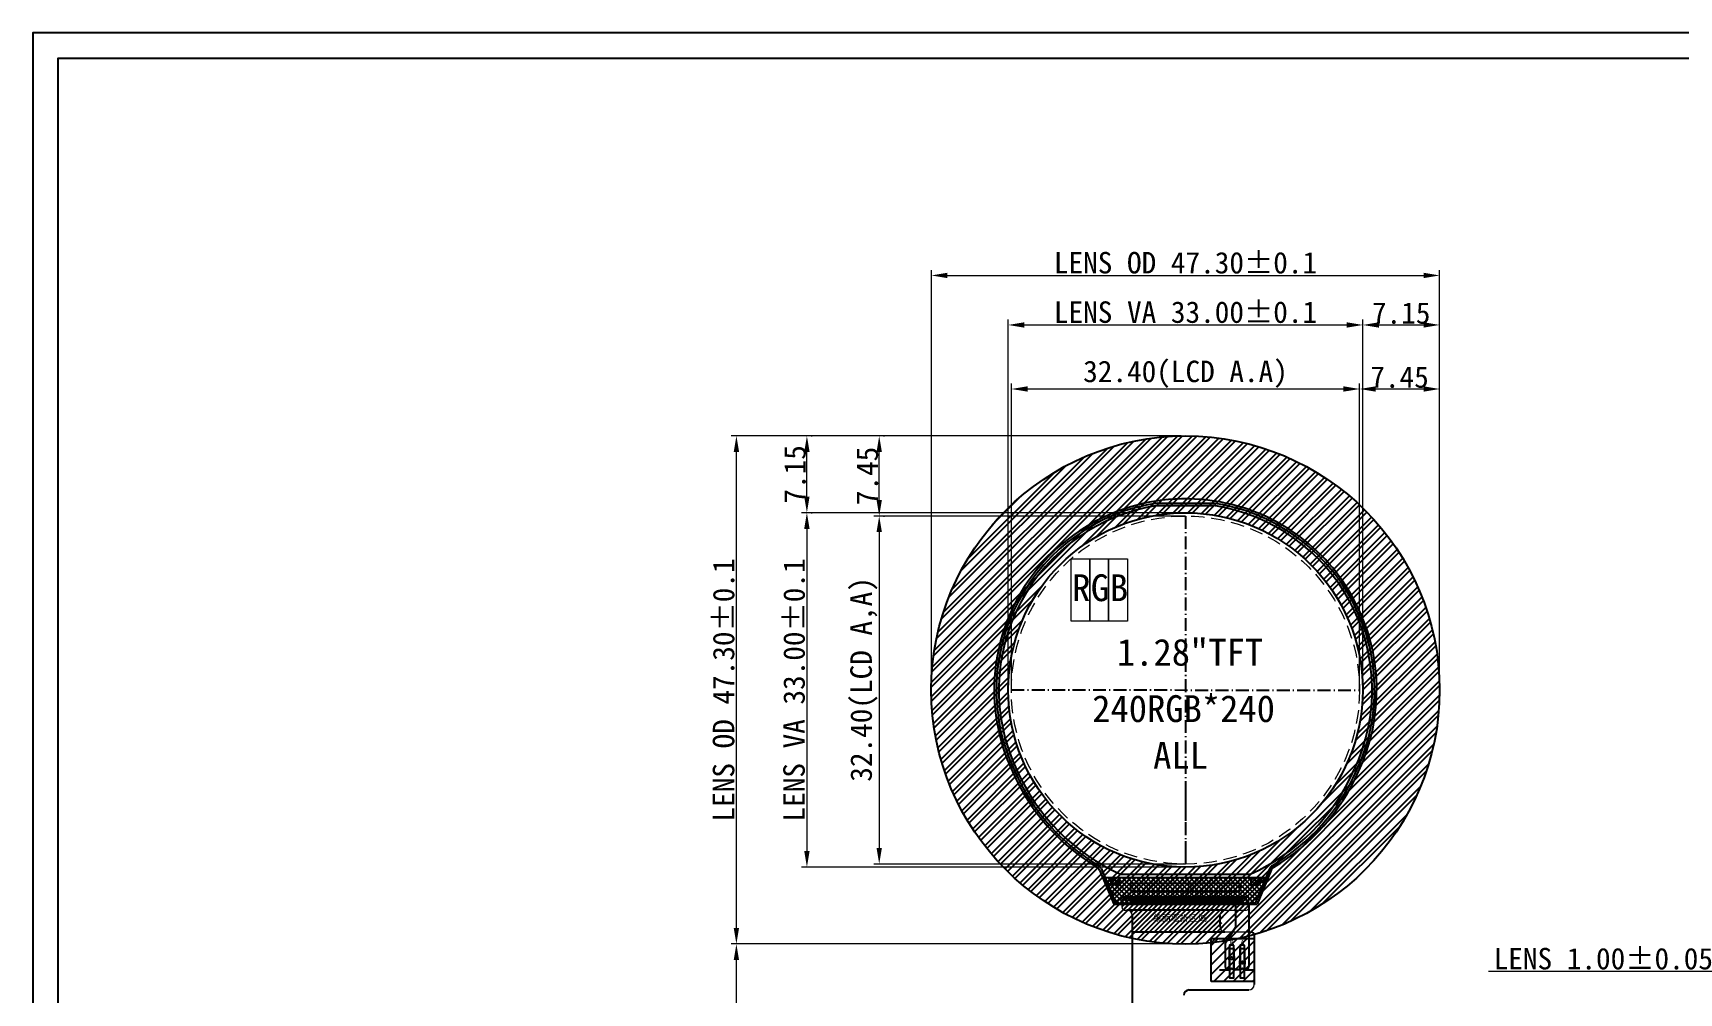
# Model space of a CAD drawing. Header units: millimetres. Extents: x 1006 to 1299, y 435 to 634.
# Drawn here: x 1006.4 to 1159.5, y 544.2 to 633.6 of the extents above; entities that cross this region are included whole.
import ezdxf

# ---------------------------------------------------------------- set-up
doc = ezdxf.new("R2010")
doc.units = ezdxf.units.MM
doc.linetypes.add('ACAD_ISO10W100', pattern=[18, 12, -3, 0, -3])
doc.linetypes.add('DASHED2', pattern=[0.375, 0.25, -0.125])
for name, color, linetype in [('DWG', 7, 'Continuous'), ('FPC', 33, 'Continuous'), ('FPC-LED', 30, 'Continuous'), ('FPC-O正面白油层', 7, 'Continuous'), ('FPC1', 30, 'Continuous'), ('FRAME', 154, 'Continuous')]:
    doc.layers.add(name, color=color, linetype=linetype)
doc.layers.add('LCD_MAIN', color=2, linetype='Continuous', lineweight=9)
doc.styles.get("Standard").update_dxf_attribs({"font": 'txt', "bigfont": 'gbcbig.shx'})
doc.styles.add('宋体', font='')
doc.styles.add('工程', font='gbenor.shx', dxfattribs={"width": 1.25, "bigfont": 'gbcbig.shx'})
doc.styles.get('宋体').set_extended_font_data('SimSun')
doc.dimstyles.new('标准', dxfattribs={"dimtxt": 2, "dimasz": 1.8, "dimexe": 0.5, "dimexo": 0.4, "dimgap": 0.1, "dimtad": 1, "dimzin": 1, "dimdsep": 46, "dimtxsty": '工程', "dimblk": 'CLOSEDBLANK', "dimcen": 0.09, "dimclrd": 3, "dimclre": 3, "dimclrt": 3, "dimadec": 0, "dimazin": 0, "dimtfac": 1, "dimtofl": 0, "dimtmove": 0, "dimatfit": 3, "dimldrblk": 'CLOSEDBLANK', "dimfxl": 1, "dimtolj": 1, "dimlwd": 0, "dimlwe": 0, "dimarcsym": 0})
pattern_1 = [(45, (11.34007, 9.5764), (-0.2245064, 0.2245064), [])]

# ---------------------------------------------------------------- blocks, each defined once
blk = doc.blocks.new('*D110')
at = {"color": 3, "lineweight": 0, "transparency": 16777216}
for p, q in [((1113.61, 588.66), (1084.61, 588.66)), ((1085.11, 587.16), (1085.11, 557.76)), ((1113.61, 556.26), (1084.61, 556.26))]:
    blk.add_line(p, q, dxfattribs=at)
at = {"color": 3, "transparency": 16777216}
for points in [[(1084.86, 587.16), (1085.36, 587.16), (1085.11, 588.66)], [(1084.86, 557.76), (1085.36, 557.76), (1085.11, 556.26)]]:
    blk.add_solid(points, dxfattribs=at)
at = {"layer": 'Defpoints', "color": 0, "transparency": 16777216}
for p in [(1114.01, 588.66), (1085.11, 556.26), (1114.01, 556.26)]:
    blk.add_point(p, dxfattribs=at)
at = {"color": 3, "transparency": 16777216, "insert": (1083.69, 573.45), "char_height": 2, "attachment_point": 5, "rotation": 90, "style": '宋体'}
blk.add_mtext('\\A1;32.40(LCD A,A)', dxfattribs=at)
blk = doc.blocks.new('_ClosedBlank')
at = {"color": 0, "linetype": 'ByBlock', "lineweight": -2}
for p, q in [((-1, 0.17), (0, 0)), ((-1, 0.17), (-1, -0.17)), ((0, 0), (-1, -0.17))]:
    blk.add_line(p, q, dxfattribs=at)
blk = doc.blocks.new('*D115')
at = {"color": 3, "lineweight": 0, "transparency": 16777216}
for p, q in [((1097.41, 572.46), (1097.41, 600.99)), ((1098.91, 600.49), (1128.31, 600.49)), ((1129.81, 572.46), (1129.81, 600.99))]:
    blk.add_line(p, q, dxfattribs=at)
at = {"color": 3, "transparency": 16777216}
for points in [[(1098.91, 600.74), (1098.91, 600.24), (1097.41, 600.49)], [(1128.31, 600.74), (1128.31, 600.24), (1129.81, 600.49)]]:
    blk.add_solid(points, dxfattribs=at)
at = {"layer": 'Defpoints', "color": 0, "transparency": 16777216}
for p in [(1129.81, 600.49), (1097.41, 572.06), (1129.81, 572.06)]:
    blk.add_point(p, dxfattribs=at)
at = {"color": 3, "transparency": 16777216, "insert": (1113.61, 601.86), "char_height": 2, "attachment_point": 5, "style": '宋体'}
blk.add_mtext('\\A1;32.40(LCD A.A)', dxfattribs=at)
blk = doc.blocks.new('f')
h = blk.add_hatch()
h.set_pattern_fill('ANSI31', color=2, scale=0.2, style=0)
h.set_pattern_definition([(45, (236.8483, 0), (-0.4490128, 0.4490128), [])])
h.paths.add_polyline_path([(485.95, 191.79), (481.95, 191.79), (481.95, 187.79), (485.95, 187.79)])
at = {"color": 2}
for p, q in [((481.95, 191.79), (485.95, 191.79)), ((481.95, 187.79), (481.95, 191.79)), ((485.95, 191.79), (485.95, 187.79)), ((485.95, 187.79), (481.95, 187.79))]:
    blk.add_line(p, q, dxfattribs=at)
blk = doc.blocks.new('*D134')
at = {"color": 3, "lineweight": 0, "transparency": 16777216}
for p, q in [((1097.11, 572.87), (1097.11, 606.95)), ((1130.11, 572.87), (1130.11, 606.95)), ((1098.61, 606.45), (1128.61, 606.45))]:
    blk.add_line(p, q, dxfattribs=at)
at = {"color": 3, "transparency": 16777216}
for points in [[(1098.61, 606.7), (1098.61, 606.2), (1097.11, 606.45)], [(1128.61, 606.7), (1128.61, 606.2), (1130.11, 606.45)]]:
    blk.add_solid(points, dxfattribs=at)
at = {"layer": 'Defpoints', "color": 0, "transparency": 16777216}
for p in [(1130.11, 606.45), (1097.11, 572.47), (1130.11, 572.47)]:
    blk.add_point(p, dxfattribs=at)
at = {"color": 3, "transparency": 16777216, "insert": (1113.61, 607.63), "char_height": 2, "attachment_point": 5, "style": '宋体'}
blk.add_mtext('\\A1;LENS VA 33.00%%P0.1', dxfattribs=at)
blk = doc.blocks.new('*D135')
at = {"color": 3, "lineweight": 0, "transparency": 16777216}
for p, q in [((1089.96, 572.87), (1089.96, 611.56)), ((1137.26, 572.87), (1137.26, 611.56)), ((1091.46, 611.06), (1135.76, 611.06))]:
    blk.add_line(p, q, dxfattribs=at)
at = {"color": 3, "transparency": 16777216}
for points in [[(1091.46, 611.31), (1091.46, 610.81), (1089.96, 611.06)], [(1135.76, 611.31), (1135.76, 610.81), (1137.26, 611.06)]]:
    blk.add_solid(points, dxfattribs=at)
at = {"layer": 'Defpoints', "color": 0, "transparency": 16777216}
for p in [(1137.26, 611.06), (1089.96, 572.47), (1137.26, 572.47)]:
    blk.add_point(p, dxfattribs=at)
at = {"color": 3, "transparency": 16777216, "insert": (1113.61, 612.23), "char_height": 2, "attachment_point": 5, "style": '宋体'}
blk.add_mtext('\\A1;LENS OD 47.30%%P0.1', dxfattribs=at)
blk = doc.blocks.new('*D136')
at = {"color": 3, "lineweight": 0, "transparency": 16777216}
for p, q in [((1113.21, 588.97), (1077.88, 588.97)), ((1078.38, 587.47), (1078.38, 557.47)), ((1113.21, 555.97), (1077.88, 555.97))]:
    blk.add_line(p, q, dxfattribs=at)
at = {"color": 3, "transparency": 16777216}
for points in [[(1078.13, 587.47), (1078.63, 587.47), (1078.38, 588.97)], [(1078.13, 557.47), (1078.63, 557.47), (1078.38, 555.97)]]:
    blk.add_solid(points, dxfattribs=at)
at = {"layer": 'Defpoints', "color": 0, "transparency": 16777216}
for p in [(1113.61, 588.97), (1078.38, 555.97), (1113.61, 555.97)]:
    blk.add_point(p, dxfattribs=at)
at = {"color": 3, "transparency": 16777216, "insert": (1077.2, 572.47), "char_height": 2, "attachment_point": 5, "rotation": 90, "style": '宋体'}
blk.add_mtext('\\A1;LENS VA 33.00%%P0.1', dxfattribs=at)
blk = doc.blocks.new('*D137')
at = {"color": 3, "lineweight": 0, "transparency": 16777216}
for p, q in [((1113.21, 596.12), (1071.32, 596.12)), ((1071.82, 550.32), (1071.82, 594.62)), ((1113.21, 548.82), (1071.32, 548.82))]:
    blk.add_line(p, q, dxfattribs=at)
at = {"color": 3, "transparency": 16777216}
for points in [[(1071.57, 594.62), (1072.07, 594.62), (1071.82, 596.12)], [(1071.57, 550.32), (1072.07, 550.32), (1071.82, 548.82)]]:
    blk.add_solid(points, dxfattribs=at)
at = {"layer": 'Defpoints', "color": 0, "transparency": 16777216}
for p in [(1071.82, 596.12), (1113.61, 596.12), (1113.61, 548.82)]:
    blk.add_point(p, dxfattribs=at)
at = {"color": 3, "transparency": 16777216, "insert": (1070.64, 572.47), "char_height": 2, "attachment_point": 5, "rotation": 90, "style": '宋体'}
blk.add_mtext('\\A1;LENS OD 47.30%%P0.1', dxfattribs=at)
blk = doc.blocks.new('*D138')
at = {"color": 3, "lineweight": 0, "transparency": 16777216}
for p, q in [((1129.81, 600.89), (1129.81, 600.99)), ((1131.31, 600.49), (1135.76, 600.49)), ((1137.26, 600.89), (1137.26, 600.99))]:
    blk.add_line(p, q, dxfattribs=at)
at = {"color": 3, "transparency": 16777216}
for points in [[(1131.31, 600.74), (1131.31, 600.24), (1129.81, 600.49)], [(1135.76, 600.74), (1135.76, 600.24), (1137.26, 600.49)]]:
    blk.add_solid(points, dxfattribs=at)
at = {"layer": 'Defpoints', "color": 0, "transparency": 16777216}
for p in [(1129.81, 600.49), (1137.26, 600.49), (1137.26, 600.49)]:
    blk.add_point(p, dxfattribs=at)
at = {"color": 3, "transparency": 16777216, "insert": (1133.53, 601.59), "char_height": 2, "attachment_point": 5, "style": '宋体'}
blk.add_mtext('\\A1;7.45', dxfattribs=at)
blk = doc.blocks.new('*D139')
at = {"color": 3, "lineweight": 0, "transparency": 16777216}
for p, q in [((1130.11, 606.85), (1130.11, 606.95)), ((1137.26, 606.85), (1137.26, 606.95)), ((1131.61, 606.45), (1135.76, 606.45))]:
    blk.add_line(p, q, dxfattribs=at)
at = {"color": 3, "transparency": 16777216}
for points in [[(1131.61, 606.7), (1131.61, 606.2), (1130.11, 606.45)], [(1135.76, 606.7), (1135.76, 606.2), (1137.26, 606.45)]]:
    blk.add_solid(points, dxfattribs=at)
at = {"layer": 'Defpoints', "color": 0, "transparency": 16777216}
for p in [(1130.11, 606.45), (1137.26, 606.45), (1137.26, 606.45)]:
    blk.add_point(p, dxfattribs=at)
at = {"color": 3, "transparency": 16777216, "insert": (1133.68, 607.55), "char_height": 2, "attachment_point": 5, "style": '宋体'}
blk.add_mtext('\\A1;7.15', dxfattribs=at)
blk = doc.blocks.new('*D140')
at = {"color": 3, "lineweight": 0, "transparency": 16777216}
for p, q in [((1085.51, 596.12), (1085.61, 596.12)), ((1085.11, 590.16), (1085.11, 594.62)), ((1085.51, 588.66), (1085.61, 588.66))]:
    blk.add_line(p, q, dxfattribs=at)
at = {"color": 3, "transparency": 16777216}
for points in [[(1084.86, 594.62), (1085.36, 594.62), (1085.11, 596.12)], [(1084.86, 590.16), (1085.36, 590.16), (1085.11, 588.66)]]:
    blk.add_solid(points, dxfattribs=at)
at = {"layer": 'Defpoints', "color": 0, "transparency": 16777216}
for p in [(1085.11, 596.12), (1085.11, 596.12), (1085.11, 588.66)]:
    blk.add_point(p, dxfattribs=at)
at = {"color": 3, "transparency": 16777216, "insert": (1084.01, 592.39), "char_height": 2, "attachment_point": 5, "rotation": 90, "style": '宋体'}
blk.add_mtext('\\A1;7.45', dxfattribs=at)
blk = doc.blocks.new('*D141')
at = {"color": 3, "lineweight": 0, "transparency": 16777216}
for p, q in [((1078.78, 596.12), (1078.88, 596.12)), ((1078.38, 590.47), (1078.38, 594.62)), ((1078.78, 588.97), (1078.88, 588.97))]:
    blk.add_line(p, q, dxfattribs=at)
at = {"color": 3, "transparency": 16777216}
for points in [[(1078.13, 594.62), (1078.63, 594.62), (1078.38, 596.12)], [(1078.13, 590.47), (1078.63, 590.47), (1078.38, 588.97)]]:
    blk.add_solid(points, dxfattribs=at)
at = {"layer": 'Defpoints', "color": 0, "transparency": 16777216}
for p in [(1078.38, 596.12), (1078.38, 596.12), (1078.38, 588.97)]:
    blk.add_point(p, dxfattribs=at)
at = {"color": 3, "transparency": 16777216, "insert": (1077.28, 592.54), "char_height": 2, "attachment_point": 5, "rotation": 90, "style": '宋体'}
blk.add_mtext('\\A1;7.15', dxfattribs=at)
blk = doc.blocks.new('*D142')
at = {"color": 3, "lineweight": 0, "transparency": 16777216}
for p, q in [((1166.19, 548.42), (1166.19, 545.76)), ((1167.19, 548.42), (1167.19, 545.76)), ((1164.69, 546.26), (1141.8, 546.26)), ((1168.69, 546.26), (1170.19, 546.26))]:
    blk.add_line(p, q, dxfattribs=at)
at = {"color": 3, "transparency": 16777216}
for points in [[(1164.69, 546.51), (1164.69, 546.01), (1166.19, 546.26)], [(1168.69, 546.51), (1168.69, 546.01), (1167.19, 546.26)]]:
    blk.add_solid(points, dxfattribs=at)
at = {"layer": 'Defpoints', "color": 0, "transparency": 16777216}
for p in [(1166.19, 548.82), (1167.19, 548.82), (1167.19, 546.26)]:
    blk.add_point(p, dxfattribs=at)
at = {"color": 3, "transparency": 16777216, "insert": (1152.49, 547.44), "char_height": 2, "attachment_point": 5, "style": '宋体'}
blk.add_mtext('\\A1;LENS 1.00%%P0.05', dxfattribs=at)
blk = doc.blocks.new('*D147')
at = {"color": 3, "lineweight": 0, "transparency": 16777216}
for p, q in [((1077.7, 548.82), (1071.32, 548.82)), ((1071.82, 505.17), (1071.82, 547.32)), ((1109.6, 503.67), (1071.32, 503.67))]:
    blk.add_line(p, q, dxfattribs=at)
at = {"color": 3, "transparency": 16777216}
for points in [[(1071.57, 547.32), (1072.07, 547.32), (1071.82, 548.82)], [(1071.57, 505.17), (1072.07, 505.17), (1071.82, 503.67)]]:
    blk.add_solid(points, dxfattribs=at)
at = {"layer": 'Defpoints', "color": 0, "transparency": 16777216}
for p in [(1071.82, 548.82), (1078.1, 548.82), (1110, 503.67)]:
    blk.add_point(p, dxfattribs=at)
at = {"color": 3, "transparency": 16777216, "insert": (1070.64, 526.24), "char_height": 2, "attachment_point": 5, "rotation": 90, "style": '宋体'}
blk.add_mtext('\\A1;45.15%%P0.5', dxfattribs=at)

msp = doc.modelspace()

# ---------------------------------------------------------------- hatches: boundary and pattern name
at = {"true_color": 0x000000}
h = msp.add_hatch(dxfattribs=at)
h.set_pattern_fill('ANSI32', color=18, scale=0.1)
h.set_pattern_definition([(45, (329.54815, 30.9981), (-0.6735192, 0.6735192), []), (45, (329.9972, 30.9981), (-0.6735192, 0.6735192), [])])
h.paths.add_polyline_path([(1137.256, 572.466, 1), (1089.956, 572.466, 1)])
h.paths.add_polyline_path([(1097.106, 572.466, -1), (1130.106, 572.466, -1)], flags=16)
h = msp.add_hatch()
h.set_pattern_fill('ANSI37', color=256, scale=0.1, style=0)
h.set_pattern_definition([(45, (9.16814, 27.24123), (-0.2245064, 0.2245064), []), (135, (9.16814, 27.24123), (-0.2245064, -0.2245064), [])])
h.paths.add_polyline_path([(1106.107, 555.013), (1107.106, 552.623), (1120.106, 552.623), (1121.105, 555.013)])
h = msp.add_hatch()
h.set_pattern_fill('JIS_LC_20', color=2, scale=0.01, style=0)
h.set_pattern_definition([(45, (-259.8998, 128.02978), (-0.141421356, 0.141421356), []), (45, (-259.8958, 128.02978), (-0.141421356, 0.141421356), [])])
h.paths.add_polyline_path([(1119.735, 554.313), (1120.435, 554.313), (1120.735, 555.013), (1119.735, 555.013)])
h.paths.add_polyline_path([(1107.477, 555.013), (1106.477, 555.013), (1106.777, 554.313), (1107.477, 554.313)])
h = msp.add_hatch()
h.set_pattern_fill('ANSI31', color=30, scale=0.1, style=0)
h.set_pattern_definition(pattern_1)
edge = h.paths.add_edge_path()
edge.add_line((1107.706, 553.223), (1119.506, 553.223))
edge.add_line((1107.706, 552.223), (1107.706, 553.223))
edge.add_arc((1107.951, 552.216), 0.245, 178.34281, 261.67929)
edge.add_line((1107.916, 551.973), (1108.158, 551.973))
edge.add_line((1117.298, 551.973), (1108.158, 551.973))
edge.add_line((1117.299, 551.973), (1119.296, 551.973))
edge.add_arc((1119.261, 552.216), 0.245, 278.32071, 361.65719)
edge.add_line((1119.506, 552.223), (1119.506, 553.223))
h = msp.add_hatch()
h.set_pattern_fill('ANSI31', color=256, scale=0.1, style=0)
h.set_pattern_definition(pattern_1)
edge = h.paths.add_edge_path()
edge.add_line((1117.298, 551.973), (1108.158, 551.973))
edge.add_arc((1108.158, 551.473), 0.5, 0, 90)
edge.add_line((1108.658, 551.473), (1108.658, 549.937))
edge.add_line((1108.658, 549.937), (1117.263, 549.937))
edge.add_arc((1117.301, 550.438), 0.502, 180.11798, 265.62485)
edge.add_line((1116.799, 551.473), (1116.799, 550.435))
edge.add_arc((1117.299, 551.473), 0.5, 90, 180)
h.paths.add_polyline_path([(1110.369, 550.558), (1115.818, 550.558), (1115.818, 551.716), (1110.369, 551.716)], flags=24)

# ---------------------------------------------------------------- linework, layer by layer
at = {"color": 4}
for p, q in [((1110.96, 589.863), (1116.252, 589.863)), ((1105.75, 555.869), (1107.106, 552.623)), ((1106.107, 555.013), (1121.105, 555.013)), ((1106.107, 555.013), (1107.106, 552.623)), ((1121.463, 555.869), (1120.106, 552.623)), ((1121.105, 555.013), (1120.106, 552.623)), ((1107.106, 552.623), (1120.106, 552.623))]:
    msp.add_line(p, q, dxfattribs=at)
at = {"color": 6}
for p, q in [((1110.98, 589.634), (1116.234, 589.634)), ((1107.571, 555.313), (1119.642, 555.313))]:
    msp.add_line(p, q, dxfattribs=at)
at = {"color": 1, "linetype": 'ACAD_ISO10W100', "ltscale": 0.1}
for p, q in [((1113.606, 588.663), (1113.606, 556.263)), ((1097.406, 572.468), (1129.806, 572.463))]:
    msp.add_line(p, q, dxfattribs=at)
at = {"color": 7}
for p, q in [((1105.619, 555.702), (1106.948, 552.523)), ((1121.593, 555.702), (1120.264, 552.523)), ((1106.948, 552.523), (1120.264, 552.523))]:
    msp.add_line(p, q, dxfattribs=at)
at = {"color": 2}
for p, q in [((1106.477, 555.013), (1106.777, 554.313)), ((1107.477, 554.313), (1107.477, 555.013)), ((1119.735, 554.313), (1119.735, 555.013)), ((1120.735, 555.013), (1120.435, 554.313)), ((1107.477, 554.313), (1106.777, 554.313)), ((1119.735, 554.313), (1120.435, 554.313))]:
    msp.add_line(p, q, dxfattribs=at)
for p, q in [((1107.966, 553.023), (1108.166, 553.023)), ((1107.966, 553.023), (1107.966, 552.923)), ((1108.166, 553.123), (1108.166, 553.023)), ((1108.166, 553.123), (1108.266, 553.123)), ((1108.266, 553.123), (1108.266, 553.023)), ((1108.266, 553.023), (1108.466, 553.023)), ((1108.466, 553.223), (1108.466, 552.723)), ((1108.466, 553.223), (1108.546, 553.223)), ((1108.466, 553.023), (1108.466, 552.923)), ((1108.506, 554.473), (1118.706, 554.473)), ((1108.506, 554.473), (1108.506, 553.723)), ((1108.506, 553.723), (1118.706, 553.723)), ((1108.546, 553.223), (1108.546, 552.723)), ((1108.586, 553.223), (1108.586, 552.723)), ((1108.586, 553.223), (1108.666, 553.223)), ((1108.586, 553.023), (1108.586, 552.923)), ((1108.666, 553.223), (1108.666, 552.723)), ((1108.706, 553.223), (1108.706, 552.723)), ((1108.706, 553.223), (1108.786, 553.223)), ((1108.706, 553.023), (1108.706, 552.923)), ((1108.786, 553.223), (1108.786, 552.723)), ((1108.826, 553.223), (1108.826, 552.723)), ((1108.826, 553.223), (1108.906, 553.223)), ((1108.826, 553.023), (1108.826, 552.923)), ((1108.906, 553.223), (1108.906, 552.723)), ((1108.946, 553.223), (1108.946, 552.723)), ((1108.946, 553.223), (1109.026, 553.223)), ((1108.946, 553.023), (1108.946, 552.923)), ((1109.026, 553.223), (1109.026, 552.723)), ((1109.066, 553.223), (1109.066, 552.723)), ((1109.066, 553.223), (1109.146, 553.223)), ((1109.066, 553.023), (1109.066, 552.923)), ((1109.146, 553.223), (1109.146, 552.723)), ((1109.186, 553.223), (1109.186, 552.723)), ((1109.186, 553.223), (1109.266, 553.223)), ((1109.186, 553.023), (1109.186, 552.923)), ((1109.266, 553.223), (1109.266, 552.723)), ((1109.306, 553.223), (1109.306, 552.723)), ((1109.306, 553.223), (1109.386, 553.223)), ((1109.306, 553.023), (1109.306, 552.923)), ((1109.386, 553.223), (1109.386, 552.723)), ((1109.426, 553.223), (1109.426, 552.723)), ((1109.426, 553.223), (1109.506, 553.223)), ((1109.426, 553.023), (1109.426, 552.923)), ((1109.506, 553.223), (1109.506, 552.723)), ((1109.546, 553.223), (1109.546, 552.723)), ((1109.546, 553.223), (1109.626, 553.223)), ((1109.546, 553.023), (1109.546, 552.923)), ((1109.626, 553.223), (1109.626, 552.723)), ((1109.666, 553.223), (1109.666, 552.723)), ((1109.666, 553.223), (1109.746, 553.223)), ((1109.666, 553.023), (1109.666, 552.923)), ((1109.746, 553.223), (1109.746, 552.723)), ((1109.786, 553.223), (1109.786, 552.723)), ((1109.786, 553.223), (1109.866, 553.223)), ((1109.786, 553.023), (1109.786, 552.923)), ((1109.866, 553.223), (1109.866, 552.723)), ((1109.906, 553.223), (1109.906, 552.723)), ((1109.906, 553.223), (1109.986, 553.223)), ((1109.906, 553.023), (1109.906, 552.923)), ((1109.986, 553.223), (1109.986, 552.723)), ((1110.026, 553.223), (1110.026, 552.723)), ((1110.026, 553.223), (1110.106, 553.223)), ((1110.026, 553.023), (1110.026, 552.923)), ((1110.106, 553.223), (1110.106, 552.723)), ((1110.146, 553.223), (1110.146, 552.723)), ((1110.146, 553.223), (1110.226, 553.223)), ((1110.146, 553.023), (1110.146, 552.923)), ((1110.226, 553.223), (1110.226, 552.723)), ((1110.266, 553.223), (1110.266, 552.723)), ((1110.266, 553.223), (1110.346, 553.223)), ((1110.266, 553.023), (1110.266, 552.923)), ((1110.346, 553.223), (1110.346, 552.723)), ((1110.386, 553.223), (1110.386, 552.723)), ((1110.386, 553.223), (1110.466, 553.223)), ((1110.386, 553.023), (1110.386, 552.923)), ((1110.466, 553.223), (1110.466, 552.723)), ((1110.506, 553.223), (1110.506, 552.723)), ((1110.506, 553.223), (1110.586, 553.223)), ((1110.506, 553.023), (1110.506, 552.923)), ((1110.586, 553.223), (1110.586, 552.723)), ((1110.626, 553.223), (1110.626, 552.723)), ((1110.626, 553.223), (1110.706, 553.223)), ((1110.626, 553.023), (1110.626, 552.923)), ((1110.706, 553.223), (1110.706, 552.723)), ((1110.746, 553.223), (1110.746, 552.723)), ((1110.746, 553.223), (1110.826, 553.223)), ((1110.746, 553.023), (1110.746, 552.923)), ((1110.826, 553.223), (1110.826, 552.723)), ((1110.866, 553.223), (1110.866, 552.723)), ((1110.866, 553.223), (1110.946, 553.223)), ((1110.866, 553.023), (1110.866, 552.923)), ((1110.946, 553.223), (1110.946, 552.723)), ((1110.986, 553.223), (1110.986, 552.723)), ((1110.986, 553.223), (1111.066, 553.223)), ((1110.986, 553.023), (1110.986, 552.923)), ((1111.066, 553.223), (1111.066, 552.723)), ((1111.106, 553.223), (1111.106, 552.723)), ((1111.106, 553.223), (1111.186, 553.223)), ((1111.106, 553.023), (1111.106, 552.923)), ((1111.186, 553.223), (1111.186, 552.723)), ((1111.226, 553.223), (1111.226, 552.723)), ((1111.226, 553.223), (1111.306, 553.223)), ((1111.226, 553.023), (1111.226, 552.923)), ((1111.306, 553.223), (1111.306, 552.723)), ((1111.346, 553.223), (1111.346, 552.723)), ((1111.346, 553.223), (1111.426, 553.223)), ((1111.346, 553.023), (1111.346, 552.923)), ((1111.426, 553.223), (1111.426, 552.723)), ((1111.466, 553.223), (1111.466, 552.723)), ((1111.466, 553.223), (1111.546, 553.223)), ((1111.466, 553.023), (1111.466, 552.923)), ((1111.546, 553.223), (1111.546, 552.723)), ((1111.586, 553.223), (1111.586, 552.723)), ((1111.586, 553.223), (1111.666, 553.223)), ((1111.586, 553.023), (1111.586, 552.923)), ((1111.666, 553.223), (1111.666, 552.723)), ((1111.706, 553.223), (1111.706, 552.723)), ((1111.706, 553.223), (1111.786, 553.223)), ((1111.706, 553.023), (1111.706, 552.923)), ((1111.786, 553.223), (1111.786, 552.723)), ((1111.826, 553.223), (1111.826, 552.723)), ((1111.826, 553.223), (1111.906, 553.223)), ((1111.826, 553.023), (1111.826, 552.923)), ((1111.906, 553.223), (1111.906, 552.723)), ((1111.946, 553.223), (1111.946, 552.723)), ((1111.946, 553.223), (1112.026, 553.223)), ((1111.946, 553.023), (1111.946, 552.923)), ((1112.026, 553.223), (1112.026, 552.723)), ((1112.066, 553.223), (1112.066, 552.723)), ((1112.066, 553.223), (1112.146, 553.223)), ((1112.066, 553.023), (1112.066, 552.923)), ((1112.146, 553.223), (1112.146, 552.723)), ((1112.186, 553.223), (1112.186, 552.723)), ((1112.186, 553.223), (1112.266, 553.223)), ((1112.186, 553.023), (1112.186, 552.923)), ((1112.266, 553.223), (1112.266, 552.723)), ((1112.306, 553.223), (1112.306, 552.723)), ((1112.306, 553.223), (1112.386, 553.223)), ((1112.306, 553.023), (1112.306, 552.923)), ((1112.386, 553.223), (1112.386, 552.723)), ((1112.426, 553.223), (1112.426, 552.723)), ((1112.426, 553.223), (1112.506, 553.223)), ((1112.426, 553.023), (1112.426, 552.923)), ((1112.506, 553.223), (1112.506, 552.723)), ((1112.546, 553.223), (1112.546, 552.723)), ((1112.546, 553.223), (1112.626, 553.223)), ((1112.546, 553.023), (1112.546, 552.923)), ((1112.626, 553.223), (1112.626, 552.723)), ((1112.666, 553.223), (1112.666, 552.723)), ((1112.666, 553.223), (1112.746, 553.223)), ((1112.666, 553.023), (1112.666, 552.923)), ((1112.746, 553.223), (1112.746, 552.723)), ((1112.786, 553.223), (1112.786, 552.723)), ((1112.786, 553.223), (1112.866, 553.223)), ((1112.786, 553.023), (1112.786, 552.923)), ((1112.866, 553.223), (1112.866, 552.723)), ((1112.906, 553.223), (1112.906, 552.723)), ((1112.906, 553.223), (1112.986, 553.223)), ((1112.906, 553.023), (1112.906, 552.923)), ((1112.986, 553.223), (1112.986, 552.723)), ((1113.026, 553.223), (1113.026, 552.723)), ((1113.026, 553.223), (1113.106, 553.223)), ((1113.026, 553.023), (1113.026, 552.923)), ((1113.106, 553.223), (1113.106, 552.723)), ((1113.146, 553.223), (1113.146, 552.723)), ((1113.146, 553.223), (1113.226, 553.223)), ((1113.146, 553.023), (1113.146, 552.923)), ((1113.226, 553.223), (1113.226, 552.723)), ((1113.266, 553.223), (1113.266, 552.723)), ((1113.266, 553.223), (1113.346, 553.223)), ((1113.266, 553.023), (1113.266, 552.923)), ((1113.346, 553.223), (1113.346, 552.723)), ((1113.386, 553.223), (1113.386, 552.723)), ((1113.386, 553.223), (1113.466, 553.223)), ((1113.386, 553.023), (1113.386, 552.923)), ((1113.466, 553.223), (1113.466, 552.723)), ((1113.506, 553.223), (1113.506, 552.723)), ((1113.506, 553.223), (1113.586, 553.223)), ((1113.506, 553.023), (1113.506, 552.923)), ((1113.586, 553.223), (1113.586, 552.723)), ((1113.586, 553.223), (1113.626, 553.223)), ((1113.626, 553.223), (1113.626, 552.723)), ((1113.626, 553.223), (1113.706, 553.223)), ((1113.626, 553.023), (1113.626, 552.923)), ((1113.706, 553.223), (1113.706, 552.723)), ((1113.746, 553.223), (1113.746, 552.723)), ((1113.746, 553.223), (1113.826, 553.223)), ((1113.746, 553.023), (1113.746, 552.923)), ((1113.826, 553.223), (1113.826, 552.723)), ((1113.866, 553.223), (1113.866, 552.723)), ((1113.866, 553.223), (1113.946, 553.223)), ((1113.866, 553.023), (1113.866, 552.923)), ((1113.946, 553.223), (1113.946, 552.723)), ((1113.986, 553.223), (1113.986, 552.723)), ((1113.986, 553.223), (1114.066, 553.223)), ((1113.986, 553.023), (1113.986, 552.923)), ((1114.066, 553.223), (1114.066, 552.723)), ((1114.106, 553.223), (1114.106, 552.723)), ((1114.106, 553.223), (1114.186, 553.223)), ((1114.106, 553.023), (1114.106, 552.923)), ((1114.186, 553.223), (1114.186, 552.723)), ((1114.226, 553.223), (1114.226, 552.723)), ((1114.226, 553.223), (1114.306, 553.223)), ((1114.226, 553.023), (1114.226, 552.923)), ((1114.306, 553.223), (1114.306, 552.723)), ((1114.346, 553.223), (1114.346, 552.723)), ((1114.346, 553.223), (1114.426, 553.223)), ((1114.346, 553.023), (1114.346, 552.923)), ((1114.426, 553.223), (1114.426, 552.723)), ((1114.466, 553.223), (1114.466, 552.723)), ((1114.466, 553.223), (1114.546, 553.223)), ((1114.466, 553.023), (1114.466, 552.923)), ((1114.546, 553.223), (1114.546, 552.723)), ((1114.586, 553.223), (1114.586, 552.723)), ((1114.586, 553.223), (1114.666, 553.223)), ((1114.586, 553.023), (1114.586, 552.923)), ((1114.666, 553.223), (1114.666, 552.723)), ((1114.706, 553.223), (1114.706, 552.723)), ((1114.706, 553.223), (1114.786, 553.223)), ((1114.706, 553.023), (1114.706, 552.923)), ((1114.786, 553.223), (1114.786, 552.723)), ((1114.826, 553.223), (1114.826, 552.723)), ((1114.826, 553.223), (1114.906, 553.223)), ((1114.826, 553.023), (1114.826, 552.923)), ((1114.906, 553.223), (1114.906, 552.723)), ((1114.946, 553.223), (1114.946, 552.723)), ((1114.946, 553.223), (1115.026, 553.223)), ((1114.946, 553.023), (1114.946, 552.923)), ((1115.026, 553.223), (1115.026, 552.723)), ((1115.066, 553.223), (1115.066, 552.723)), ((1115.066, 553.223), (1115.146, 553.223)), ((1115.066, 553.023), (1115.066, 552.923)), ((1115.146, 553.223), (1115.146, 552.723)), ((1115.186, 553.223), (1115.186, 552.723)), ((1115.186, 553.223), (1115.266, 553.223)), ((1115.186, 553.023), (1115.186, 552.923)), ((1115.266, 553.223), (1115.266, 552.723)), ((1115.306, 553.223), (1115.306, 552.723)), ((1115.306, 553.223), (1115.386, 553.223)), ((1115.306, 553.023), (1115.306, 552.923)), ((1115.386, 553.223), (1115.386, 552.723)), ((1115.426, 553.223), (1115.426, 552.723)), ((1115.426, 553.223), (1115.506, 553.223)), ((1115.426, 553.023), (1115.426, 552.923)), ((1115.506, 553.223), (1115.506, 552.723)), ((1115.546, 553.223), (1115.546, 552.723)), ((1115.546, 553.223), (1115.626, 553.223)), ((1115.546, 553.023), (1115.546, 552.923)), ((1115.626, 553.223), (1115.626, 552.723)), ((1115.666, 553.223), (1115.666, 552.723)), ((1115.666, 553.223), (1115.746, 553.223)), ((1115.666, 553.023), (1115.666, 552.923)), ((1115.746, 553.223), (1115.746, 552.723)), ((1115.786, 553.223), (1115.786, 552.723)), ((1115.786, 553.223), (1115.866, 553.223)), ((1115.786, 553.023), (1115.786, 552.923)), ((1115.866, 553.223), (1115.866, 552.723)), ((1115.906, 553.223), (1115.906, 552.723)), ((1115.906, 553.223), (1115.986, 553.223)), ((1115.906, 553.023), (1115.906, 552.923)), ((1115.986, 553.223), (1115.986, 552.723)), ((1116.026, 553.223), (1116.026, 552.723)), ((1116.026, 553.223), (1116.106, 553.223)), ((1116.026, 553.023), (1116.026, 552.923)), ((1116.106, 553.223), (1116.106, 552.723)), ((1116.146, 553.223), (1116.146, 552.723)), ((1116.146, 553.223), (1116.226, 553.223)), ((1116.146, 553.023), (1116.146, 552.923)), ((1116.226, 553.223), (1116.226, 552.723)), ((1116.266, 553.223), (1116.266, 552.723)), ((1116.266, 553.223), (1116.346, 553.223)), ((1116.266, 553.023), (1116.266, 552.923)), ((1116.346, 553.223), (1116.346, 552.723)), ((1116.386, 553.223), (1116.386, 552.723)), ((1116.386, 553.223), (1116.466, 553.223)), ((1116.386, 553.023), (1116.386, 552.923)), ((1116.466, 553.223), (1116.466, 552.723)), ((1116.506, 553.223), (1116.506, 552.723)), ((1116.506, 553.223), (1116.586, 553.223)), ((1116.506, 553.023), (1116.506, 552.923)), ((1116.586, 553.223), (1116.586, 552.723)), ((1116.626, 553.223), (1116.626, 552.723)), ((1116.626, 553.223), (1116.706, 553.223)), ((1116.626, 553.023), (1116.626, 552.923)), ((1116.706, 553.223), (1116.706, 552.723)), ((1116.746, 553.223), (1116.746, 552.723)), ((1116.746, 553.223), (1116.826, 553.223)), ((1116.746, 553.023), (1116.746, 552.923)), ((1116.826, 553.223), (1116.826, 552.723)), ((1116.866, 553.223), (1116.866, 552.723)), ((1116.866, 553.223), (1116.946, 553.223)), ((1116.866, 553.023), (1116.866, 552.923)), ((1116.946, 553.223), (1116.946, 552.723)), ((1116.986, 553.223), (1116.986, 552.723)), ((1116.986, 553.223), (1117.066, 553.223)), ((1116.986, 553.023), (1116.986, 552.923)), ((1117.066, 553.223), (1117.066, 552.723)), ((1117.106, 553.223), (1117.106, 552.723)), ((1117.106, 553.223), (1117.186, 553.223)), ((1117.106, 553.023), (1117.106, 552.923)), ((1117.186, 553.223), (1117.186, 552.723)), ((1117.226, 553.223), (1117.226, 552.723)), ((1117.226, 553.223), (1117.306, 553.223)), ((1117.226, 553.023), (1117.226, 552.923)), ((1117.306, 553.223), (1117.306, 552.723)), ((1117.346, 553.223), (1117.346, 552.723)), ((1117.346, 553.223), (1117.426, 553.223)), ((1117.346, 553.023), (1117.346, 552.923)), ((1117.426, 553.223), (1117.426, 552.723)), ((1117.466, 553.223), (1117.466, 552.723)), ((1117.466, 553.223), (1117.546, 553.223)), ((1117.466, 553.023), (1117.466, 552.923)), ((1117.546, 553.223), (1117.546, 552.723)), ((1117.586, 553.223), (1117.586, 552.723)), ((1117.586, 553.223), (1117.666, 553.223)), ((1117.586, 553.023), (1117.586, 552.923)), ((1117.666, 553.223), (1117.666, 552.723)), ((1117.706, 553.223), (1117.706, 552.723)), ((1117.706, 553.223), (1117.786, 553.223)), ((1117.706, 553.023), (1117.706, 552.923)), ((1117.786, 553.223), (1117.786, 552.723)), ((1117.826, 553.223), (1117.826, 552.723)), ((1117.826, 553.223), (1117.906, 553.223)), ((1117.826, 553.023), (1117.826, 552.923)), ((1117.906, 553.223), (1117.906, 552.723)), ((1117.946, 553.223), (1117.946, 552.723)), ((1117.946, 553.223), (1118.026, 553.223)), ((1117.946, 553.023), (1117.946, 552.923)), ((1118.026, 553.223), (1118.026, 552.723)), ((1118.066, 553.223), (1118.066, 552.723)), ((1118.066, 553.223), (1118.146, 553.223)), ((1118.066, 553.023), (1118.066, 552.923)), ((1118.146, 553.223), (1118.146, 552.723)), ((1118.186, 553.223), (1118.186, 552.723)), ((1118.186, 553.223), (1118.266, 553.223)), ((1118.186, 553.023), (1118.186, 552.923)), ((1118.266, 553.223), (1118.266, 552.723)), ((1118.306, 553.223), (1118.306, 552.723)), ((1118.306, 553.223), (1118.386, 553.223)), ((1118.306, 553.023), (1118.306, 552.923)), ((1118.386, 553.223), (1118.386, 552.723)), ((1118.426, 553.223), (1118.426, 552.723)), ((1118.426, 553.223), (1118.506, 553.223)), ((1118.426, 553.023), (1118.426, 552.923)), ((1118.506, 553.223), (1118.506, 552.723)), ((1118.546, 553.223), (1118.546, 552.723)), ((1118.546, 553.223), (1118.626, 553.223)), ((1118.546, 553.023), (1118.546, 552.923)), ((1118.626, 553.223), (1118.626, 552.723)), ((1118.666, 553.223), (1118.666, 552.723)), ((1118.666, 553.223), (1118.746, 553.223)), ((1118.666, 553.023), (1118.666, 552.923)), ((1118.706, 554.473), (1118.706, 553.723)), ((1118.944, 553.023), (1118.744, 553.023)), ((1118.746, 553.223), (1118.746, 552.723)), ((1118.944, 553.123), (1118.944, 553.023)), ((1119.044, 553.123), (1118.944, 553.123)), ((1119.044, 553.123), (1119.044, 553.023)), ((1119.244, 553.023), (1119.044, 553.023)), ((1119.244, 553.023), (1119.244, 552.923)), ((1107.966, 552.923), (1108.166, 552.923)), ((1108.166, 552.923), (1108.166, 552.823)), ((1108.166, 552.823), (1108.266, 552.823)), ((1108.266, 552.923), (1108.266, 552.823)), ((1108.266, 552.923), (1108.466, 552.923)), ((1108.466, 552.723), (1108.546, 552.723)), ((1108.586, 552.723), (1108.666, 552.723)), ((1108.706, 552.723), (1108.786, 552.723)), ((1108.826, 552.723), (1108.906, 552.723)), ((1108.946, 552.723), (1109.026, 552.723)), ((1109.066, 552.723), (1109.146, 552.723)), ((1109.186, 552.723), (1109.266, 552.723)), ((1109.306, 552.723), (1109.386, 552.723)), ((1109.426, 552.723), (1109.506, 552.723)), ((1109.546, 552.723), (1109.626, 552.723)), ((1109.666, 552.723), (1109.746, 552.723)), ((1109.786, 552.723), (1109.866, 552.723)), ((1109.906, 552.723), (1109.986, 552.723)), ((1110.026, 552.723), (1110.106, 552.723)), ((1110.146, 552.723), (1110.226, 552.723)), ((1110.266, 552.723), (1110.346, 552.723)), ((1110.386, 552.723), (1110.466, 552.723)), ((1110.506, 552.723), (1110.586, 552.723)), ((1110.626, 552.723), (1110.706, 552.723)), ((1110.746, 552.723), (1110.826, 552.723)), ((1110.866, 552.723), (1110.946, 552.723)), ((1110.986, 552.723), (1111.066, 552.723)), ((1111.106, 552.723), (1111.186, 552.723)), ((1111.226, 552.723), (1111.306, 552.723)), ((1111.346, 552.723), (1111.426, 552.723)), ((1111.466, 552.723), (1111.546, 552.723)), ((1111.586, 552.723), (1111.666, 552.723)), ((1111.706, 552.723), (1111.786, 552.723)), ((1111.826, 552.723), (1111.906, 552.723)), ((1111.946, 552.723), (1112.026, 552.723)), ((1112.066, 552.723), (1112.146, 552.723)), ((1112.186, 552.723), (1112.266, 552.723)), ((1112.306, 552.723), (1112.386, 552.723)), ((1112.426, 552.723), (1112.506, 552.723)), ((1112.546, 552.723), (1112.626, 552.723)), ((1112.666, 552.723), (1112.746, 552.723)), ((1112.786, 552.723), (1112.866, 552.723)), ((1112.906, 552.723), (1112.986, 552.723)), ((1113.026, 552.723), (1113.106, 552.723)), ((1113.146, 552.723), (1113.226, 552.723)), ((1113.266, 552.723), (1113.346, 552.723)), ((1113.386, 552.723), (1113.466, 552.723)), ((1113.506, 552.723), (1113.586, 552.723)), ((1113.626, 552.723), (1113.706, 552.723)), ((1113.746, 552.723), (1113.826, 552.723)), ((1113.866, 552.723), (1113.946, 552.723)), ((1113.986, 552.723), (1114.066, 552.723)), ((1114.106, 552.723), (1114.186, 552.723)), ((1114.226, 552.723), (1114.306, 552.723)), ((1114.346, 552.723), (1114.426, 552.723)), ((1114.466, 552.723), (1114.546, 552.723)), ((1114.586, 552.723), (1114.666, 552.723)), ((1114.706, 552.723), (1114.786, 552.723)), ((1114.826, 552.723), (1114.906, 552.723)), ((1114.946, 552.723), (1115.026, 552.723)), ((1115.066, 552.723), (1115.146, 552.723)), ((1115.186, 552.723), (1115.266, 552.723)), ((1115.306, 552.723), (1115.386, 552.723)), ((1115.426, 552.723), (1115.506, 552.723)), ((1115.546, 552.723), (1115.626, 552.723)), ((1115.666, 552.723), (1115.746, 552.723)), ((1115.786, 552.723), (1115.866, 552.723)), ((1115.906, 552.723), (1115.986, 552.723)), ((1116.026, 552.723), (1116.106, 552.723)), ((1116.146, 552.723), (1116.226, 552.723)), ((1116.266, 552.723), (1116.346, 552.723)), ((1116.386, 552.723), (1116.466, 552.723)), ((1116.506, 552.723), (1116.586, 552.723)), ((1116.626, 552.723), (1116.706, 552.723)), ((1116.746, 552.723), (1116.826, 552.723)), ((1116.866, 552.723), (1116.946, 552.723)), ((1116.986, 552.723), (1117.066, 552.723)), ((1117.106, 552.723), (1117.186, 552.723)), ((1117.226, 552.723), (1117.306, 552.723)), ((1117.346, 552.723), (1117.426, 552.723)), ((1117.466, 552.723), (1117.546, 552.723)), ((1117.586, 552.723), (1117.666, 552.723)), ((1117.706, 552.723), (1117.786, 552.723)), ((1117.826, 552.723), (1117.906, 552.723)), ((1117.946, 552.723), (1118.026, 552.723)), ((1118.066, 552.723), (1118.146, 552.723)), ((1118.186, 552.723), (1118.266, 552.723)), ((1118.306, 552.723), (1118.386, 552.723)), ((1118.426, 552.723), (1118.506, 552.723)), ((1118.546, 552.723), (1118.626, 552.723)), ((1118.666, 552.723), (1118.746, 552.723)), ((1118.944, 552.923), (1118.744, 552.923)), ((1118.944, 552.923), (1118.944, 552.823)), ((1119.044, 552.823), (1118.944, 552.823)), ((1119.044, 552.923), (1119.044, 552.823)), ((1119.244, 552.923), (1119.044, 552.923)), ((1117.702, 546.6), (1117.702, 546.411)), ((1119.102, 546.6), (1119.102, 546.411))]:
    msp.add_line(p, q)
at = {"color": 30}
msp.add_line((1108.658, 551.473), (1108.658, 549.937), dxfattribs=at)
at = {"color": 30, "linetype": 'Continuous'}
for p, q in [((1119.997, 549.637), (1119.997, 546.598)), ((1119.997, 549.637), (1119.997, 545.04)), ((1119.997, 549.637), (1119.997, 546.598)), ((1119.997, 549.637), (1119.997, 545.04)), ((1113.958, 544.54), (1119.497, 544.54))]:
    msp.add_line(p, q, dxfattribs=at)
at = {"color": 8}
for radius in [23.65, 16.5]:
    msp.add_circle((1113.606, 572.466), radius, dxfattribs=at)
at = {"color": 7}
for centre, radius, start, end in [((1113.606, 572.463), 17.8, 81.35414, 205.21036), ((1113.606, 572.463), 17.8, 334.78964, 81.35414), ((1115.414, 572.77), 19.572, 203.76858, 239.12696), ((1111.798, 572.77), 19.572, 300.87304, 336.23142), ((1104.629, 555.036), 1.193, 33.96205, 51.60519), ((1122.583, 555.036), 1.193, 128.39481, 146.03795)]:
    msp.add_arc(centre, radius, start, end, dxfattribs=at)
at = {"color": 4}
for centre, radius, start, end in [((1113.606, 572.463), 17.6, 98.64586, 205.21036), ((1113.606, 572.463), 17.6, 334.78964, 81.35414), ((1115.412, 572.775), 19.372, 203.76858, 239.37766), ((1111.801, 572.775), 19.372, 300.62234, 336.23142), ((1105.289, 555.674), 0.5, 22.93872, 59.37766), ((1121.923, 555.674), 0.5, 120.62234, 157.06128)]:
    msp.add_arc(centre, radius, start, end, dxfattribs=at)
at = {"color": 6}
for centre, radius, start, end in [((1113.607, 572.463), 17.37, 98.69618, 205.21036), ((1113.607, 572.463), 17.37, 334.78964, 81.30122), ((1115.409, 572.774), 19.139, 203.76858, 245.82479), ((1111.804, 572.774), 19.139, 294.17521, 336.23142)]:
    msp.add_arc(centre, radius, start, end, dxfattribs=at)
at = {"color": 30}
for centre, radius, start, end in [((1119.697, 549.637), 0.3, 360, 90), ((1119.697, 549.637), 0.3, 360, 90), ((1119.697, 549.637), 0.3, 360, 90), ((1119.697, 549.637), 0.3, 360, 90), ((1113.958, 544.04), 0.5, 90, 180)]:
    msp.add_arc(centre, radius, start, end, dxfattribs=at)
at = {"layer": 'DWG', "color": 30}
for p, q in [((1107.706, 553.223), (1119.506, 553.223)), ((1117.298, 551.973), (1108.158, 551.973))]:
    msp.add_line(p, q, dxfattribs=at)
at = {"layer": 'DWG', "color": 30, "lineweight": 0}
for p, q in [((1107.706, 552.223), (1107.706, 553.223)), ((1119.506, 552.223), (1119.506, 553.223)), ((1107.916, 551.973), (1108.158, 551.973)), ((1117.299, 551.973), (1119.296, 551.973)), ((1117.263, 549.937), (1119.697, 549.937)), ((1117.263, 549.937), (1119.697, 549.937))]:
    msp.add_line(p, q, dxfattribs=at)
for centre, radius, start, end in [((1107.951, 552.216), 0.245, 178.34281, 261.67929), ((1108.158, 551.473), 0.5, 0, 90), ((1117.299, 551.473), 0.5, 90, 180), ((1119.261, 552.216), 0.245, 278.32071, 1.65719), ((1117.301, 550.438), 0.502, 180.11798, 265.62485), ((1119.497, 545.04), 0.5, 270, 0), ((1119.497, 545.04), 0.5, 270, 0)]:
    msp.add_arc(centre, radius, start, end, dxfattribs=at)
at = {"layer": 'FPC', "color": 30}
for p, q in [((1116.799, 551.473), (1116.799, 550.435)), ((1108.658, 549.937), (1117.263, 549.937)), ((1108.658, 549.937), (1108.658, 503.87))]:
    msp.add_line(p, q, dxfattribs=at)
at = {"layer": 'FPC', "color": 2}
for p, q in [((1118.306, 550.421), (1118.306, 552.523)), ((1118.306, 550.421), (1118.306, 552.173)), ((1119.506, 552.523), (1119.502, 546.711)), ((1118.306, 550.421), (1117.302, 548.911)), ((1117.302, 548.911), (1117.302, 546.711)), ((1117.777, 546.411), (1117.602, 546.411)), ((1118.777, 546.411), (1118.027, 546.411)), ((1119.202, 546.411), (1119.027, 546.411))]:
    msp.add_line(p, q, dxfattribs=at)
at = {"layer": 'FPC', "color": 7}
for points in [[(1118.102, 548.711), (1117.702, 548.711), (1117.702, 545.661), (1118.102, 545.661)], [(1119.102, 548.711), (1118.702, 548.711), (1118.702, 545.661), (1119.102, 545.661)]]:
    msp.add_lwpolyline(points, close=True, dxfattribs=at)
at = {"layer": 'FPC', "color": 2}
for points in [[(1117.702, 547.684), (1117.702, 548.411), (1118.102, 548.411), (1118.102, 547.684)], [(1118.702, 547.278), (1118.702, 548.411), (1119.102, 548.411), (1119.102, 547.278)], [(1117.702, 546.6), (1117.702, 547.306)], [(1118.102, 547.306), (1118.102, 546.6)], [(1118.702, 546.6), (1118.702, 546.901)], [(1119.102, 546.901), (1119.102, 546.6)]]:
    msp.add_lwpolyline(points, dxfattribs=at)
for centre in [(1117.902, 547.495), (1118.902, 547.089)]:
    msp.add_circle(centre, 0.125, dxfattribs=at)
for centre, radius, start, end in [((1117.902, 547.495), 0.275, 136.65824, 223.34176), ((1117.902, 547.495), 0.275, 316.65824, 43.34176), ((1118.902, 547.089), 0.275, 136.65824, 223.34176), ((1118.902, 547.089), 0.275, 316.65824, 43.34176), ((1117.602, 546.711), 0.3, 180, 270), ((1117.902, 546.411), 0.275, 136.65824, 180), ((1117.902, 546.411), 0.125, 360, 180), ((1117.902, 546.411), 0.275, 0, 43.34176), ((1118.902, 546.411), 0.275, 136.65824, 180), ((1118.902, 546.411), 0.125, 360, 180), ((1118.902, 546.411), 0.275, 0, 43.34176), ((1119.202, 546.711), 0.3, 270, 0)]:
    msp.add_arc(centre, radius, start, end, dxfattribs=at)
at = {"layer": 'FPC-LED', "color": 7}
for p, q in [((1116.786, 546.411), (1117.702, 546.411)), ((1119.102, 546.411), (1120.018, 546.411))]:
    msp.add_line(p, q, dxfattribs=at)
at = {"layer": 'FPC1', "color": 1, "linetype": 'ACAD_ISO10W100', "ltscale": 0.3}
msp.add_line((1113.606, 563.885), (1113.606, 556.263), dxfattribs=at)
at = {"layer": 'FRAME', "color": 7}
for points in [[(1298.759, 633.641), (1006.358, 633.641), (1006.358, 434.707), (1298.759, 434.707)], [(1296.423, 437.043), (1008.695, 437.043), (1008.695, 631.304), (1296.423, 631.304)]]:
    msp.add_lwpolyline(points, close=True, dxfattribs=at)
at = {"layer": 'LCD_MAIN', "color": 7, "linetype": 'ByBlock'}
for points in [[(1102.972, 584.685), (1104.714, 584.685), (1104.714, 578.874), (1102.972, 578.874)], [(1104.714, 584.685), (1106.456, 584.685), (1106.456, 578.874), (1104.714, 578.874)], [(1106.456, 584.685), (1108.198, 584.685), (1108.198, 578.874), (1106.456, 578.874)]]:
    msp.add_lwpolyline(points, close=True, dxfattribs=at)
at = {"layer": 'LCD_MAIN', "color": 7, "linetype": 'DASHED2', "ltscale": 5}
msp.add_circle((1113.606, 572.463), 16.2, dxfattribs=at)

# ---------------------------------------------------------------- block references
msp.add_blockref('f', (634.05, 357.544))

# ---------------------------------------------------------------- texts
at = {"insert": (1113.679, 554.358), "char_height": 0.5, "attachment_point": 1, "style": '宋体'}
msp.add_mtext('IC', dxfattribs=at)
at = {"color": 6, "insert": (1110.56, 551.536), "char_height": 0.6, "width": 5.11681, "attachment_point": 1}
msp.add_mtext('{\\fSimSun|b0|i0|c134|p54;单面弯折区域}', dxfattribs=at)
at = {"layer": 'FPC-O正面白油层', "color": 2, "style": '宋体'}
for s, p in [('K', (1117.739, 548.751)), ('A', (1118.74, 548.751))]:
    msp.add_text(s, height=0.45, dxfattribs=at).set_placement(p)
at = {"layer": 'LCD_MAIN', "color": 1, "linetype": 'ByBlock', "insert": (1103.054, 583.239), "char_height": 2.5, "width": 1.74196, "attachment_point": 1, "style": '宋体'}
msp.add_mtext('R', dxfattribs=at)
at = {"layer": 'LCD_MAIN', "color": 3, "linetype": 'ByBlock', "insert": (1104.799, 583.239), "char_height": 2.5, "width": 1.74196, "attachment_point": 1, "style": '宋体'}
msp.add_mtext('G', dxfattribs=at)
at = {"layer": 'LCD_MAIN', "color": 5, "linetype": 'ByBlock', "insert": (1106.572, 583.239), "char_height": 2.5, "width": 1.74196, "attachment_point": 1, "style": '宋体'}
msp.add_mtext('B', dxfattribs=at)
at = {"layer": 'LCD_MAIN', "color": 7, "linetype": 'ByBlock', "char_height": 2.5, "attachment_point": 1, "style": '宋体'}
for s, insert, width in [('1.28"TFT', (1107.232, 577.232), 21.21544), ('240RGB*240', (1104.928, 571.981), 21.21544), ('ALL', (1110.601, 567.636), 5.55458)]:
    msp.add_mtext(s, dxfattribs=dict(at, insert=insert, width=width))

# ---------------------------------------------------------------- dimensions: what is measured, and where the dimension line sits
for base, p1, p2, text, picture, middle in [((1137.256, 611.056), (1089.956, 572.466), (1137.256, 572.466), 'LENS OD <>%%P0.1', '*D135', (1113.606, 612.234)), ((1130.106, 606.454), (1097.106, 572.466), (1130.106, 572.466), 'LENS VA <>%%P0.1', '*D134', (1113.606, 607.632))]:
    dim = msp.add_linear_dim(base=base, p1=p1, p2=p2, text=text, dimstyle='标准', override={"dimasz": 1.5, "dimtxsty": '宋体', "dimsah": 1})
    dim.commit()
    dim.dimension.update_dxf_attribs({"geometry": picture, "text_midpoint": middle})
for base, p1, p2, picture, middle in [((1137.256, 606.454), (1130.106, 606.454), (1137.256, 606.454), '*D139', (1133.681, 607.554)), ((1137.256, 600.491), (1129.806, 600.491), (1137.256, 600.491), '*D138', (1133.531, 601.591))]:
    dim = msp.add_linear_dim(base=base, p1=p1, p2=p2, dimstyle='标准', override={"dimasz": 1.5, "dimtxsty": '宋体', "dimsah": 1})
    dim.commit()
    dim.dimension.update_dxf_attribs({"geometry": picture, "text_midpoint": middle})
for base, p1, p2, text, override, picture, middle in [((1129.806, 600.491), (1097.406, 572.063), (1129.806, 572.063), '<>(LCD A.A)', {"dimasz": 1.5, "dimtxsty": '宋体', "dimsah": 1, "dimclrd": 3, "dimclre": 3, "dimclrt": 3}, '*D115', (1113.606, 600.491)), ((1167.186, 546.26), (1166.186, 548.816), (1167.186, 548.816), 'LENS <>%%P0.05', {"dimasz": 1.5, "dimtxsty": '宋体', "dimsah": 1}, '*D142', (1152.494, 546.26))]:
    dim = msp.add_linear_dim(base=base, p1=p1, p2=p2, text=text, dimstyle='标准', override=override)
    dim.commit()
    dim.dimension.update_dxf_attribs({"geometry": picture, "text_midpoint": middle, "dimtype": 160})
for base, p1, p2, text, picture, middle in [((1071.816, 596.116), (1113.606, 548.816), (1113.606, 596.116), 'LENS OD <>%%P0.1', '*D137', (1070.638, 572.466)), ((1078.38, 555.966), (1113.606, 588.966), (1113.606, 555.966), 'LENS VA <>%%P0.1', '*D136', (1077.202, 572.466)), ((1071.816, 548.816), (1109.996, 503.67), (1078.101, 548.816), '<>%%P0.5', '*D147', (1070.638, 526.243))]:
    dim = msp.add_linear_dim(base=base, p1=p1, p2=p2, angle=90, text=text, dimstyle='标准', override={"dimasz": 1.5, "dimtxsty": '宋体', "dimsah": 1})
    dim.commit()
    dim.dimension.update_dxf_attribs({"geometry": picture, "text_midpoint": middle})
for base, p1, p2, picture, middle in [((1078.38, 596.116), (1078.38, 588.966), (1078.38, 596.116), '*D141', (1077.28, 592.541)), ((1085.111, 596.116), (1085.111, 588.663), (1085.111, 596.116), '*D140', (1084.011, 592.389))]:
    dim = msp.add_linear_dim(base=base, p1=p1, p2=p2, angle=90, dimstyle='标准', override={"dimasz": 1.5, "dimtxsty": '宋体', "dimsah": 1})
    dim.commit()
    dim.dimension.update_dxf_attribs({"geometry": picture, "text_midpoint": middle})
dim = msp.add_linear_dim(base=(1085.111, 556.263), p1=(1114.006, 588.663), p2=(1114.006, 556.263), angle=90, text='<>(LCD A,A)', dimstyle='标准', override={"dimasz": 1.5, "dimtxsty": '宋体', "dimsah": 1})
dim.commit()
dim.dimension.update_dxf_attribs({"geometry": '*D110', "text_midpoint": (1085.111, 573.447), "dimtype": 160})

doc.saveas('drawing.dxf')
